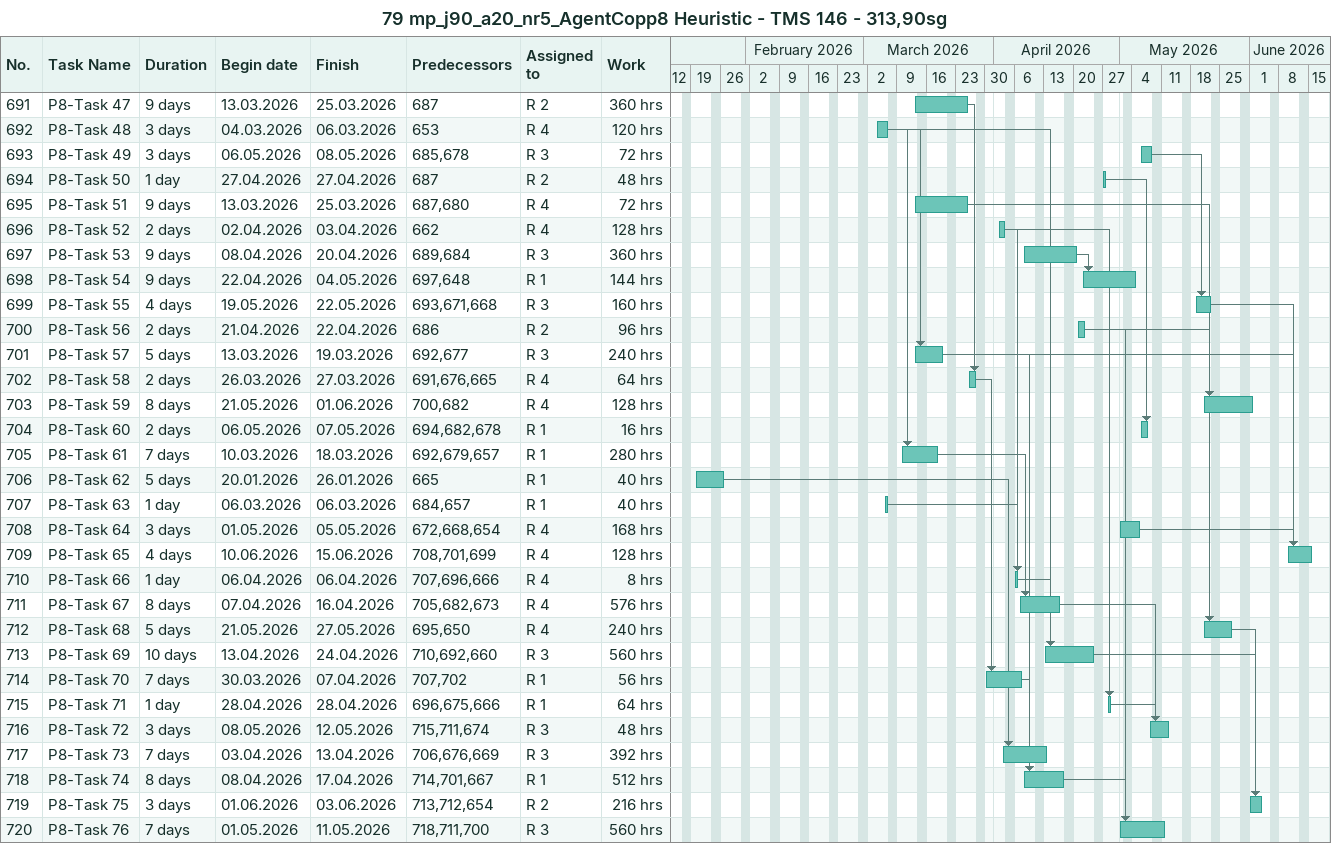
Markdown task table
79 mp_j90_a20_nr5_AgentCopp8 Heuristic - TMS 146 - 313,90sg

| ID | Task | Duration | Start | Finish | Predecessors | Resources | Work (h) |
|---|---|---|---|---|---|---|---|
| 691 | P8-Task 47 | 9d | 2026-03-13 | 2026-03-25 | 687 | R 2 | 360 |
| 692 | P8-Task 48 | 3d | 2026-03-04 | 2026-03-06 | 653 | R 4 | 120 |
| 693 | P8-Task 49 | 3d | 2026-05-06 | 2026-05-08 | 685, 678 | R 3 | 72 |
| 694 | P8-Task 50 | 1d | 2026-04-27 | 2026-04-27 | 687 | R 2 | 48 |
| 695 | P8-Task 51 | 9d | 2026-03-13 | 2026-03-25 | 687, 680 | R 4 | 72 |
| 696 | P8-Task 52 | 2d | 2026-04-02 | 2026-04-03 | 662 | R 4 | 128 |
| 697 | P8-Task 53 | 9d | 2026-04-08 | 2026-04-20 | 689, 684 | R 3 | 360 |
| 698 | P8-Task 54 | 9d | 2026-04-22 | 2026-05-04 | 697, 648 | R 1 | 144 |
| 699 | P8-Task 55 | 4d | 2026-05-19 | 2026-05-22 | 693, 671, 668 | R 3 | 160 |
| 700 | P8-Task 56 | 2d | 2026-04-21 | 2026-04-22 | 686 | R 2 | 96 |
| 701 | P8-Task 57 | 5d | 2026-03-13 | 2026-03-19 | 692, 677 | R 3 | 240 |
| 702 | P8-Task 58 | 2d | 2026-03-26 | 2026-03-27 | 691, 676, 665 | R 4 | 64 |
| 703 | P8-Task 59 | 8d | 2026-05-21 | 2026-06-01 | 700, 682 | R 4 | 128 |
| 704 | P8-Task 60 | 2d | 2026-05-06 | 2026-05-07 | 694, 682, 678 | R 1 | 16 |
| 705 | P8-Task 61 | 7d | 2026-03-10 | 2026-03-18 | 692, 679, 657 | R 1 | 280 |
| 706 | P8-Task 62 | 5d | 2026-01-20 | 2026-01-26 | 665 | R 1 | 40 |
| 707 | P8-Task 63 | 1d | 2026-03-06 | 2026-03-06 | 684, 657 | R 1 | 40 |
| 708 | P8-Task 64 | 3d | 2026-05-01 | 2026-05-05 | 672, 668, 654 | R 4 | 168 |
| 709 | P8-Task 65 | 4d | 2026-06-10 | 2026-06-15 | 708, 701, 699 | R 4 | 128 |
| 710 | P8-Task 66 | 1d | 2026-04-06 | 2026-04-06 | 707, 696, 666 | R 4 | 8 |
| 711 | P8-Task 67 | 8d | 2026-04-07 | 2026-04-16 | 705, 682, 673 | R 4 | 576 |
| 712 | P8-Task 68 | 5d | 2026-05-21 | 2026-05-27 | 695, 650 | R 4 | 240 |
| 713 | P8-Task 69 | 10d | 2026-04-13 | 2026-04-24 | 710, 692, 660 | R 3 | 560 |
| 714 | P8-Task 70 | 7d | 2026-03-30 | 2026-04-07 | 707, 702 | R 1 | 56 |
| 715 | P8-Task 71 | 1d | 2026-04-28 | 2026-04-28 | 696, 675, 666 | R 1 | 64 |
| 716 | P8-Task 72 | 3d | 2026-05-08 | 2026-05-12 | 715, 711, 674 | R 3 | 48 |
| 717 | P8-Task 73 | 7d | 2026-04-03 | 2026-04-13 | 706, 676, 669 | R 3 | 392 |
| 718 | P8-Task 74 | 8d | 2026-04-08 | 2026-04-17 | 714, 701, 667 | R 1 | 512 |
| 719 | P8-Task 75 | 3d | 2026-06-01 | 2026-06-03 | 713, 712, 654 | R 2 | 216 |
| 720 | P8-Task 76 | 7d | 2026-05-01 | 2026-05-11 | 718, 711, 700 | R 3 | 560 |
